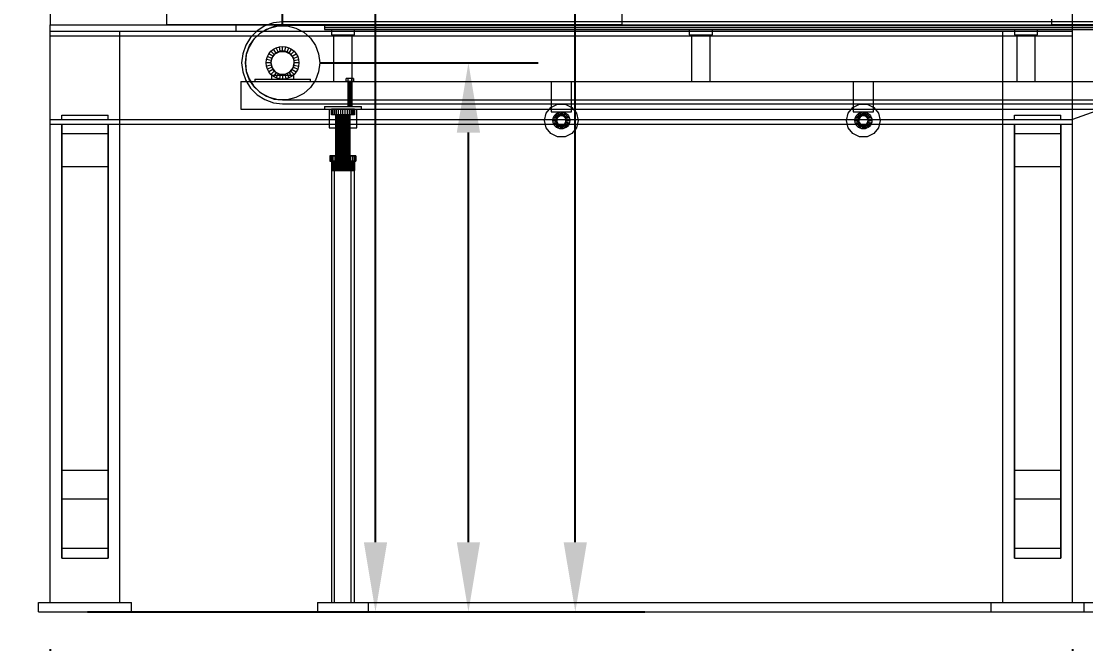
# Model space of a CAD drawing. Header units: millimetres. Extents: x -1970 to 34302, y -80068 to 6837.
# Drawn here: x 24566 to 26857, y -68 to 1271 of the extents above; entities that cross this region are included whole.
import ezdxf

# ---------------------------------------------------------------- set-up
doc = ezdxf.new("R2010")
doc.units = ezdxf.units.MM
for name, color, linetype, lineweight in [('COTAS_O', 1, 'Continuous', 0), ('COTAS_P', 1, 'Continuous', 0), ('lateral_briquetadora', 7, 'Continuous', 0), ('lateral_C05', 7, 'Continuous', 0)]:
    doc.layers.add(name, color=color, linetype=linetype, lineweight=lineweight)
doc.dimstyles.new('R19_100', dxfattribs={"dimtxt": 250, "dimasz": 150, "dimexe": 150, "dimexo": 80, "dimgap": 100, "dimtad": 1, "dimtih": 1, "dimtoh": 1, "dimdsep": 46, "dimcen": 0.09, "dimadec": 0, "dimazin": 0, "dimtfac": 1, "dimtdec": 4, "dimtofl": 0, "dimtmove": 0, "dimatfit": 3, "dimfxl": 1, "dimtolj": 1, "dimtzin": 0, "dimarcsym": 0})

# ---------------------------------------------------------------- blocks, each defined once
blk = doc.blocks.new('*D3')
at = {"layer": 'COTAS_P', "color": 0, "lineweight": -2, "transparency": 16777216}
for p, q in [((25334.8, 3271.6), (25051.3, 4199.2)), ((16158.2, 1324.5), (24951.7, 4011.9)), ((16254.4, 496.5), (15970.9, 1424.2))]:
    blk.add_line(p, q, dxfattribs=at)
at = {"layer": 'COTAS_P', "color": 0, "transparency": 16777216}
for points in [[(24944.4, 4035.8), (24959, 3988), (25095.1, 4055.8)], [(16150.9, 1348.5), (16165.5, 1300.6), (16014.7, 1280.7)]]:
    blk.add_solid(points, dxfattribs=at)
at = {"layer": 'Defpoints', "color": 0, "transparency": 16777216}
for p in [(25095.1, 4055.8), (25358.2, 3195.1), (16277.8, 420)]:
    blk.add_point(p, dxfattribs=at)
blk = doc.blocks.new('*D5')
at = {"layer": 'COTAS_P', "color": 0, "lineweight": -2, "transparency": 16777216}
for p, q in [((25438.2, 3195.1), (25908.2, 3195.1)), ((25758.2, 150), (25758.2, 3045.1)), ((25438.2, 0), (25908.2, 0))]:
    blk.add_line(p, q, dxfattribs=at)
at = {"layer": 'COTAS_P', "color": 0, "transparency": 16777216}
for points in [[(25733.2, 3045.1), (25783.2, 3045.1), (25758.2, 3195.1)], [(25733.2, 150), (25783.2, 150), (25758.2, 0)]]:
    blk.add_solid(points, dxfattribs=at)
at = {"layer": 'Defpoints', "color": 0, "transparency": 16777216}
for p in [(25358.2, 3195.1), (25758.2, 3195.1), (25358.2, 0)]:
    blk.add_point(p, dxfattribs=at)
blk = doc.blocks.new('*D6')
at = {"layer": 'COTAS_P', "color": 0, "lineweight": -2, "transparency": 16777216}
for p, q in [((25128.2, 1262), (25128.2, 2232)), ((27628.2, 1262), (27628.2, 2232)), ((25278.2, 2082), (27478.2, 2082))]:
    blk.add_line(p, q, dxfattribs=at)
at = {"layer": 'COTAS_P', "color": 0, "transparency": 16777216}
for points in [[(25278.2, 2107), (25278.2, 2057), (25128.2, 2082)], [(27478.2, 2107), (27478.2, 2057), (27628.2, 2082)]]:
    blk.add_solid(points, dxfattribs=at)
at = {"layer": 'Defpoints', "color": 0, "transparency": 16777216}
for p in [(27628.2, 2082), (25128.2, 1182), (27628.2, 1182)]:
    blk.add_point(p, dxfattribs=at)
blk = doc.blocks.new('*D7')
at = {"layer": 'COTAS_P', "color": 0, "lineweight": -2, "transparency": 16777216}
for p, q in [((25208.2, 1182), (25678.2, 1182)), ((25528.2, 150), (25528.2, 1032)), ((25208.2, 0), (25678.2, 0))]:
    blk.add_line(p, q, dxfattribs=at)
at = {"layer": 'COTAS_P', "color": 0, "transparency": 16777216}
for points in [[(25503.2, 1032), (25553.2, 1032), (25528.2, 1182)], [(25503.2, 150), (25553.2, 150), (25528.2, 0)]]:
    blk.add_solid(points, dxfattribs=at)
at = {"layer": 'Defpoints', "color": 0, "transparency": 16777216}
for p in [(25128.2, 1182), (25528.2, 1182), (25128.2, 0)]:
    blk.add_point(p, dxfattribs=at)
blk = doc.blocks.new('*D18')
at = {"layer": 'COTAS_O', "color": 0, "lineweight": -2, "transparency": 16777216}
for p, q in [((24628.2, -80), (24628.2, -1050)), ((26828.2, -80), (26828.2, -1050)), ((24778.2, -900), (26678.2, -900))]:
    blk.add_line(p, q, dxfattribs=at)
at = {"layer": 'COTAS_O', "color": 0, "transparency": 16777216}
for points in [[(24778.2, -875), (24778.2, -925), (24628.2, -900)], [(26678.2, -875), (26678.2, -925), (26828.2, -900)]]:
    blk.add_solid(points, dxfattribs=at)
at = {"layer": 'Defpoints', "color": 0, "transparency": 16777216}
for p in [(24628.2, 0), (26828.2, 0), (26828.2, -900)]:
    blk.add_point(p, dxfattribs=at)
blk = doc.blocks.new('*D19')
at = {"layer": 'COTAS_O', "color": 0, "lineweight": -2, "transparency": 16777216}
for p, q in [((24708.2, 2300), (25478.2, 2300)), ((25328.2, 150), (25328.2, 2150)), ((24708.2, 0), (25478.2, 0))]:
    blk.add_line(p, q, dxfattribs=at)
at = {"layer": 'COTAS_O', "color": 0, "transparency": 16777216}
for points in [[(25303.2, 2150), (25353.2, 2150), (25328.2, 2300)], [(25303.2, 150), (25353.2, 150), (25328.2, 0)]]:
    blk.add_solid(points, dxfattribs=at)
at = {"layer": 'Defpoints', "color": 0, "transparency": 16777216}
for p in [(24628.2, 2300), (25328.2, 2300), (24628.2, 0)]:
    blk.add_point(p, dxfattribs=at)
blk = doc.blocks.new('*D22')
at = {"layer": 'COTAS_P', "color": 0, "lineweight": -2, "transparency": 16777216}
for p, q in [((112.7, -80), (112.7, -2650)), ((34302.1, -80), (34302.1, -2650)), ((262.7, -2500), (34152.1, -2500))]:
    blk.add_line(p, q, dxfattribs=at)
at = {"layer": 'COTAS_P', "color": 0, "transparency": 16777216}
for points in [[(262.7, -2475), (262.7, -2525), (112.7, -2500)], [(34152.1, -2475), (34152.1, -2525), (34302.1, -2500)]]:
    blk.add_solid(points, dxfattribs=at)
at = {"layer": 'Defpoints', "color": 0, "transparency": 16777216}
for p in [(112.7, 0), (34302.1, 0), (34302.1, -2500)]:
    blk.add_point(p, dxfattribs=at)

msp = doc.modelspace()

# ---------------------------------------------------------------- linework, layer by layer
at = {"layer": 'lateral_briquetadora'}
for p, q in [((24628.187, 1320), (24628.187, 1264)), ((26828.187, 1264), (26828.187, 1320)), ((24878.187, 1296), (24878.187, 1264)), ((25858.187, 1296), (25858.187, 1264)), ((24628.187, 1240), (24628.187, 1264)), ((24628.187, 1264), (26828.187, 1264)), ((24628.187, 1250), (24628.187, 1264)), ((24628.187, 1264), (25028.187, 1264)), ((25858.187, 1264), (24878.187, 1264)), ((25028.187, 1250), (25028.187, 1264)), ((25028.187, 1264), (26828.187, 1264)), ((26783.187, 1276), (26783.187, 1264)), ((27413.187, 1264), (26783.187, 1264)), ((26828.187, 1264), (27398.187, 1264)), ((27398.187, 1264), (26828.187, 1060)), ((26828.187, 1060), (26828.187, 1264)), ((26828.187, 1240), (26828.187, 1264)), ((26828.187, 1250), (26828.187, 1264)), ((24628.187, 1250), (24778.187, 1250)), ((24628.187, 1240), (24628.187, 1250)), ((24628.187, 1250), (26828.187, 1250)), ((24628.187, 1240), (24778.187, 1240)), ((24628.187, 1060), (24628.187, 1240)), ((24628.187, 1240), (26828.187, 1240)), ((24778.187, 1240), (24778.187, 1250)), ((24778.187, 1250), (26678.187, 1250)), ((24778.187, 1250), (25028.187, 1250)), ((24778.187, 1060), (24778.187, 1240)), ((24778.187, 1240), (26678.187, 1240)), ((25028.187, 1250), (26678.187, 1250)), ((26678.187, 1240), (26678.187, 1250)), ((26678.187, 1250), (26828.187, 1250)), ((26678.187, 1060), (26678.187, 1240)), ((26678.187, 1240), (26828.187, 1240)), ((26828.187, 1240), (26828.187, 1250)), ((26828.187, 1060), (26828.187, 1240)), ((24628.187, 20), (24628.187, 1060)), ((24628.187, 1060), (24778.187, 1060)), ((24628.187, 1060), (26828.187, 1060)), ((24653.187, 1060), (24653.187, 1069.143)), ((24653.187, 1069.143), (24753.187, 1069.143)), ((24653.187, 1060), (24753.187, 1060)), ((24753.187, 1060), (24753.187, 1069.143)), ((24778.187, 1050), (24778.187, 1060)), ((24778.187, 1060), (26678.187, 1060)), ((26678.187, 1050), (26678.187, 1060)), ((26678.187, 1060), (26828.187, 1060)), ((26703.187, 1060), (26703.187, 1069.143)), ((26703.187, 1069.143), (26803.187, 1069.143)), ((26703.187, 1060), (26803.187, 1060)), ((26803.187, 1060), (26803.187, 1069.143)), ((26828.187, 20), (26828.187, 1060)), ((26828.187, 1050), (26828.187, 1060)), ((24628.187, 20), (24628.187, 1050)), ((24628.187, 1050), (24778.187, 1050)), ((24653.187, 305.038), (24653.187, 1050)), ((24653.187, 1050), (24753.187, 1050)), ((24653.187, 1050), (24653.187, 1030)), ((24653.187, 1050), (24653.187, 243.475)), ((24753.187, 305.038), (24753.187, 1050)), ((24753.187, 1050), (24753.187, 1030)), ((24753.187, 1050), (24753.187, 243.475)), ((24778.187, 20), (24778.187, 1050)), ((24778.187, 1050), (26678.187, 1050)), ((26678.187, 20), (26678.187, 1050)), ((26678.187, 1050), (26828.187, 1050)), ((26703.187, 305.038), (26703.187, 1050)), ((26703.187, 1050), (26803.187, 1050)), ((26703.187, 1050), (26703.187, 1030)), ((26703.187, 1050), (26703.187, 243.475)), ((26803.187, 305.038), (26803.187, 1050)), ((26803.187, 1050), (26803.187, 1030)), ((26803.187, 1050), (26803.187, 243.475)), ((26828.187, 20), (26828.187, 1050)), ((24653.187, 1030), (24753.187, 1030)), ((26703.187, 1030), (26803.187, 1030)), ((24653.187, 137.184), (24653.187, 958.693)), ((24653.187, 958.693), (24753.187, 958.693)), ((24653.187, 958.693), (24653.187, 115.739)), ((24753.187, 137.184), (24753.187, 958.693)), ((24753.187, 958.693), (24753.187, 115.739)), ((26703.187, 137.184), (26703.187, 958.693)), ((26703.187, 958.693), (26803.187, 958.693)), ((26703.187, 958.693), (26703.187, 115.739)), ((26803.187, 137.184), (26803.187, 958.693)), ((26803.187, 958.693), (26803.187, 115.739)), ((24653.187, 137.184), (24653.187, 305.038)), ((24653.187, 305.038), (24753.187, 305.038)), ((24753.187, 137.184), (24753.187, 305.038)), ((26703.187, 137.184), (26703.187, 305.038)), ((26703.187, 305.038), (26803.187, 305.038)), ((26803.187, 137.184), (26803.187, 305.038)), ((24653.187, 115.739), (24653.187, 243.475)), ((24653.187, 243.475), (24753.187, 243.475)), ((24753.187, 115.739), (24753.187, 243.475)), ((26703.187, 115.739), (26703.187, 243.475)), ((26703.187, 243.475), (26803.187, 243.475)), ((26803.187, 115.739), (26803.187, 243.475)), ((24653.187, 137.184), (24753.187, 137.184)), ((24653.187, 115.739), (24753.187, 115.739)), ((26703.187, 137.184), (26803.187, 137.184)), ((26703.187, 115.739), (26803.187, 115.739)), ((24603.187, 0), (24603.187, 20)), ((24603.187, 20), (24803.187, 20)), ((24603.187, 0), (24803.187, 0)), ((24628.187, 20), (24778.187, 20)), ((24803.187, 0), (24803.187, 20)), ((26653.187, 0), (26653.187, 20)), ((26653.187, 20), (26853.187, 20)), ((26653.187, 0), (26853.187, 0)), ((26678.187, 20), (26828.187, 20)), ((26853.187, 0), (26853.187, 20))]:
    msp.add_line(p, q, dxfattribs=at)
at = {"layer": 'lateral_C05'}
for p, q in [((25090.005, 1261.285), (25073.319, 1250.801)), ((25108.605, 1267.794), (25090.005, 1261.285)), ((25110.385, 1259.994), (25093.476, 1254.078)), ((25099.818, 1256.801), (25118.544, 1261.417)), ((25128.187, 1270), (25108.605, 1267.794)), ((25128.187, 1262), (25110.385, 1259.994)), ((25118.544, 1261.417), (25137.83, 1261.417)), ((27628.187, 1270), (25128.187, 1270)), ((27628.187, 1262), (25128.187, 1262)), ((25137.83, 1261.417), (25156.555, 1256.801)), ((25218.187, 1262), (27538.187, 1262)), ((25218.187, 1262), (25218.187, 1258)), ((25073.319, 1250.801), (25059.385, 1236.867)), ((25078.307, 1244.547), (25065.64, 1231.879)), ((25068.306, 1235.05), (25082.741, 1247.839)), ((25093.476, 1254.078), (25078.307, 1244.547)), ((25082.741, 1247.839), (25099.818, 1256.801)), ((25156.555, 1256.801), (25173.632, 1247.839)), ((25173.632, 1247.839), (25188.067, 1235.05)), ((25218.187, 1258), (27538.187, 1258)), ((25218.187, 1258), (25218.187, 1254)), ((25218.187, 1254), (27538.187, 1254)), ((25233.187, 1254), (25283.187, 1254)), ((25233.187, 1254), (25233.187, 1250)), ((25233.187, 1250), (25283.187, 1250)), ((25233.187, 1250), (25233.187, 1242)), ((25233.187, 1242), (25283.187, 1242)), ((25238.187, 1242), (25278.187, 1242)), ((25238.187, 1242), (25238.187, 1142)), ((25278.187, 1142), (25278.187, 1242)), ((25283.187, 1250), (25283.187, 1254)), ((25283.187, 1242), (25283.187, 1250)), ((26003.187, 1254), (26053.187, 1254)), ((26003.187, 1254), (26003.187, 1250)), ((26003.187, 1250), (26053.187, 1250)), ((26003.187, 1250), (26003.187, 1242)), ((26003.187, 1242), (26053.187, 1242)), ((26008.187, 1242), (26048.187, 1242)), ((26008.187, 1242), (26008.187, 1142)), ((26048.187, 1142), (26048.187, 1242)), ((26053.187, 1250), (26053.187, 1254)), ((26053.187, 1242), (26053.187, 1250)), ((26703.187, 1254), (26753.187, 1254)), ((26703.187, 1254), (26703.187, 1250)), ((26703.187, 1250), (26753.187, 1250)), ((26703.187, 1250), (26703.187, 1242)), ((26703.187, 1242), (26753.187, 1242)), ((26708.187, 1242), (26748.187, 1242)), ((26708.187, 1242), (26708.187, 1142)), ((26748.187, 1142), (26748.187, 1242)), ((26753.187, 1250), (26753.187, 1254)), ((26753.187, 1242), (26753.187, 1250)), ((25048.901, 1220.182), (25042.393, 1201.582)), ((25059.385, 1236.867), (25048.901, 1220.182)), ((25056.109, 1216.711), (25050.192, 1199.802)), ((25050.511, 1201.145), (25057.35, 1219.178)), ((25065.64, 1231.879), (25056.109, 1216.711)), ((25057.35, 1219.178), (25068.306, 1235.05)), ((25108.603, 1211.309), (25114.697, 1214.567)), ((25114.697, 1214.567), (25121.31, 1216.573)), ((25118.524, 1205.328), (25114.697, 1214.567)), ((25121.31, 1216.573), (25128.187, 1217.25)), ((25123.261, 1206.765), (25121.31, 1216.573)), ((25128.187, 1207.25), (25128.187, 1217.25)), ((25128.187, 1217.25), (25135.064, 1216.573)), ((25133.113, 1206.765), (25135.064, 1216.573)), ((25135.064, 1216.573), (25141.676, 1214.567)), ((25137.849, 1205.328), (25141.676, 1214.567)), ((25141.676, 1214.567), (25147.77, 1211.309)), ((25188.067, 1235.05), (25199.023, 1219.178)), ((25199.023, 1219.178), (25205.862, 1201.145)), ((25042.393, 1201.582), (25040.187, 1182)), ((25048.187, 1182), (25050.511, 1201.145)), ((25050.192, 1199.802), (25048.187, 1182)), ((25093.614, 1188.877), (25095.62, 1195.49)), ((25095.62, 1195.49), (25098.877, 1201.584)), ((25104.859, 1191.663), (25095.62, 1195.49)), ((25098.877, 1201.584), (25103.261, 1206.926)), ((25107.192, 1196.028), (25098.877, 1201.584)), ((25103.187, 1182), (25105.662, 1192.847)), ((25103.261, 1206.926), (25108.603, 1211.309)), ((25110.332, 1199.854), (25103.261, 1206.926)), ((25104.859, 1191.663), (25103.422, 1186.926)), ((25107.192, 1196.028), (25104.859, 1191.663)), ((25105.662, 1192.847), (25112.599, 1201.546)), ((25110.332, 1199.854), (25107.192, 1196.028)), ((25114.158, 1202.995), (25108.603, 1211.309)), ((25114.158, 1202.995), (25110.332, 1199.854)), ((25112.599, 1201.546), (25122.624, 1206.373)), ((25118.524, 1205.328), (25114.158, 1202.995)), ((25123.261, 1206.765), (25118.524, 1205.328)), ((25122.624, 1206.373), (25133.75, 1206.373)), ((25128.187, 1207.25), (25123.261, 1206.765)), ((25133.113, 1206.765), (25128.187, 1207.25)), ((25137.849, 1205.328), (25133.113, 1206.765)), ((25133.75, 1206.373), (25143.774, 1201.546)), ((25142.215, 1202.995), (25137.849, 1205.328)), ((25142.215, 1202.995), (25147.77, 1211.309)), ((25146.041, 1199.854), (25142.215, 1202.995)), ((25143.774, 1201.546), (25150.711, 1192.847)), ((25146.041, 1199.854), (25153.112, 1206.926)), ((25149.181, 1196.028), (25146.041, 1199.854)), ((25147.77, 1211.309), (25153.112, 1206.926)), ((25149.181, 1196.028), (25157.496, 1201.584)), ((25151.515, 1191.663), (25149.181, 1196.028)), ((25150.711, 1192.847), (25153.187, 1182)), ((25151.515, 1191.663), (25160.753, 1195.49)), ((25152.951, 1186.926), (25151.515, 1191.663)), ((25153.112, 1206.926), (25157.496, 1201.584)), ((25157.496, 1201.584), (25160.753, 1195.49)), ((25160.753, 1195.49), (25162.759, 1188.877)), ((25205.862, 1201.145), (25208.187, 1182)), ((25040.187, 1182), (25042.393, 1162.418)), ((25050.511, 1162.855), (25048.187, 1182)), ((25048.187, 1182), (25050.192, 1164.198)), ((25092.937, 1182), (25093.614, 1188.877)), ((25102.937, 1182), (25092.937, 1182)), ((25093.614, 1175.123), (25092.937, 1182)), ((25103.422, 1186.926), (25093.614, 1188.877)), ((25103.422, 1177.074), (25093.614, 1175.123)), ((25095.62, 1168.51), (25093.614, 1175.123)), ((25104.859, 1172.337), (25095.62, 1168.51)), ((25098.877, 1162.416), (25095.62, 1168.51)), ((25103.422, 1186.926), (25102.937, 1182)), ((25102.937, 1182), (25103.422, 1177.074)), ((25103.187, 1182), (25105.662, 1171.153)), ((25103.422, 1177.074), (25104.859, 1172.337)), ((25104.859, 1172.337), (25107.192, 1167.972)), ((25105.662, 1171.153), (25112.599, 1162.454)), ((25143.774, 1162.454), (25150.711, 1171.153)), ((25149.181, 1167.972), (25151.515, 1172.337)), ((25150.711, 1171.153), (25153.187, 1182)), ((25151.515, 1172.337), (25152.951, 1177.074)), ((25151.515, 1172.337), (25160.753, 1168.51)), ((25152.951, 1186.926), (25162.759, 1188.877)), ((25153.437, 1182), (25152.951, 1186.926)), ((25152.951, 1177.074), (25153.437, 1182)), ((25152.951, 1177.074), (25162.759, 1175.123)), ((25163.437, 1182), (25153.437, 1182)), ((25160.753, 1168.51), (25157.496, 1162.416)), ((25162.759, 1175.123), (25160.753, 1168.51)), ((25162.759, 1188.877), (25163.437, 1182)), ((25163.437, 1182), (25162.759, 1175.123)), ((25208.187, 1182), (25205.862, 1162.855)), ((25042.393, 1162.418), (25048.901, 1143.818)), ((25050.192, 1164.198), (25056.109, 1147.289)), ((25057.35, 1144.822), (25050.511, 1162.855)), ((25056.109, 1147.289), (25065.64, 1132.121)), ((25068.187, 1146.75), (25188.187, 1146.75)), ((25068.187, 1146.75), (25068.187, 1142)), ((25107.192, 1167.972), (25098.877, 1162.416)), ((25103.261, 1157.074), (25098.877, 1162.416)), ((25110.332, 1164.146), (25103.261, 1157.074)), ((25108.603, 1152.691), (25103.261, 1157.074)), ((25104.187, 1155.25), (25152.187, 1155.25)), ((25104.187, 1155.25), (25104.187, 1146.75)), ((25104.187, 1146.75), (25152.187, 1146.75)), ((25107.192, 1167.972), (25110.332, 1164.146)), ((25114.158, 1161.005), (25108.603, 1152.691)), ((25114.697, 1149.433), (25108.603, 1152.691)), ((25110.332, 1164.146), (25114.158, 1161.005)), ((25112.599, 1162.454), (25122.624, 1157.627)), ((25114.158, 1161.005), (25118.524, 1158.672)), ((25118.524, 1158.672), (25114.697, 1149.433)), ((25121.31, 1147.427), (25114.697, 1149.433)), ((25118.524, 1158.672), (25123.261, 1157.235)), ((25123.261, 1157.235), (25121.31, 1147.427)), ((25128.187, 1146.75), (25121.31, 1147.427)), ((25122.624, 1157.627), (25133.75, 1157.627)), ((25123.261, 1157.235), (25128.187, 1156.75)), ((25128.187, 1156.75), (25133.113, 1157.235)), ((25128.187, 1156.75), (25128.187, 1146.75)), ((25135.064, 1147.427), (25128.187, 1146.75)), ((25133.113, 1157.235), (25137.849, 1158.672)), ((25133.113, 1157.235), (25135.064, 1147.427)), ((25133.75, 1157.627), (25143.774, 1162.454)), ((25141.676, 1149.433), (25135.064, 1147.427)), ((25137.849, 1158.672), (25142.215, 1161.005)), ((25137.849, 1158.672), (25141.676, 1149.433)), ((25147.77, 1152.691), (25141.676, 1149.433)), ((25142.215, 1161.005), (25146.041, 1164.146)), ((25142.215, 1161.005), (25147.77, 1152.691)), ((25146.041, 1164.146), (25149.181, 1167.972)), ((25146.041, 1164.146), (25153.112, 1157.074)), ((25153.112, 1157.074), (25147.77, 1152.691)), ((25149.181, 1167.972), (25157.496, 1162.416)), ((25152.187, 1146.75), (25152.187, 1155.25)), ((25157.496, 1162.416), (25153.112, 1157.074)), ((25188.187, 1142), (25188.187, 1146.75)), ((25205.862, 1162.855), (25199.023, 1144.822)), ((25269.187, 1148), (25265.187, 1148)), ((25265.187, 1142), (25265.187, 1148)), ((25277.187, 1148), (25269.187, 1148)), ((25269.187, 1142), (25269.187, 1148)), ((25281.187, 1148), (25277.187, 1148)), ((25277.187, 1142), (25277.187, 1148)), ((25281.187, 1148), (25281.187, 1142)), ((25038.187, 1142), (27328.187, 1142)), ((25038.187, 1142), (25038.187, 1082)), ((25048.901, 1143.818), (25059.385, 1127.133)), ((25068.306, 1128.95), (25057.35, 1144.822)), ((25059.385, 1127.133), (25073.319, 1113.199)), ((25065.64, 1132.121), (25078.307, 1119.453)), ((25068.187, 1142), (25188.187, 1142)), ((25082.741, 1116.161), (25068.306, 1128.95)), ((25188.067, 1128.95), (25173.632, 1116.161)), ((25199.023, 1144.822), (25188.067, 1128.95)), ((25238.187, 1142), (25278.187, 1142)), ((25269.187, 1142), (25265.187, 1142)), ((25269.323, 1142), (25269.187, 1142)), ((25269.187, 1088), (25269.187, 1142)), ((25277.187, 1142), (25269.187, 1142)), ((25269.722, 1142), (25269.323, 1142)), ((25269.323, 1088), (25269.323, 1142)), ((25270.358, 1142), (25269.722, 1142)), ((25269.722, 1088), (25269.722, 1142)), ((25271.187, 1142), (25270.358, 1142)), ((25270.358, 1088), (25270.358, 1142)), ((25272.151, 1142), (25271.187, 1142)), ((25271.187, 1088), (25271.187, 1142)), ((25273.187, 1142), (25272.151, 1142)), ((25272.151, 1088), (25272.151, 1142)), ((25274.222, 1142), (25273.187, 1142)), ((25273.187, 1088), (25273.187, 1142)), ((25275.187, 1142), (25274.222, 1142)), ((25274.222, 1088), (25274.222, 1142)), ((25276.015, 1142), (25275.187, 1142)), ((25275.187, 1088), (25275.187, 1142)), ((25276.651, 1142), (25276.015, 1142)), ((25276.015, 1088), (25276.015, 1142)), ((25277.05, 1142), (25276.651, 1142)), ((25276.651, 1088), (25276.651, 1142)), ((25277.187, 1142), (25277.05, 1142)), ((25277.05, 1088), (25277.05, 1142)), ((25277.187, 1142), (25277.187, 1088)), ((25277.187, 1142), (25281.187, 1142)), ((25706.187, 1142), (25750.187, 1142)), ((25706.187, 1142), (25706.187, 1076.25)), ((25750.187, 1076.25), (25750.187, 1142)), ((26008.187, 1142), (26048.187, 1142)), ((26356.187, 1142), (26400.187, 1142)), ((26356.187, 1142), (26356.187, 1076.25)), ((26400.187, 1076.25), (26400.187, 1142)), ((26708.187, 1142), (26748.187, 1142)), ((25073.319, 1113.199), (25090.005, 1102.715)), ((25078.307, 1119.453), (25093.476, 1109.922)), ((25099.818, 1107.199), (25082.741, 1116.161)), ((25090.005, 1102.715), (25108.605, 1096.206)), ((25093.476, 1109.922), (25110.385, 1104.006)), ((25118.544, 1102.583), (25099.818, 1107.199)), ((25110.385, 1104.006), (25128.187, 1102)), ((25137.83, 1102.583), (25118.544, 1102.583)), ((25128.187, 1102), (27628.187, 1102)), ((25156.555, 1107.199), (25137.83, 1102.583)), ((25173.632, 1116.161), (25156.555, 1107.199)), ((25038.187, 1082), (27328.187, 1082)), ((25108.605, 1096.206), (25128.187, 1094)), ((25128.187, 1094), (27628.187, 1094)), ((25218.187, 1088), (25298.187, 1088)), ((25218.187, 1088), (25218.187, 1082)), ((25218.187, 1082), (25298.187, 1082)), ((25228.187, 1082), (25288.187, 1082)), ((25228.187, 1082), (25228.187, 1042)), ((25233.667, 1082), (25233.187, 1082)), ((25233.187, 1070), (25233.187, 1082)), ((25235.09, 1082), (25233.667, 1082)), ((25233.667, 1070), (25233.667, 1082)), ((25237.4, 1082), (25235.09, 1082)), ((25235.09, 1070), (25235.09, 1082)), ((25240.509, 1082), (25237.4, 1082)), ((25237.4, 1070), (25237.4, 1082)), ((25244.297, 1082), (25240.509, 1082)), ((25240.509, 1070), (25240.509, 1082)), ((25248.619, 1082), (25244.297, 1082)), ((25244.297, 1070), (25244.297, 1082)), ((25253.309, 1082), (25248.619, 1082)), ((25248.619, 1070), (25248.619, 1082)), ((25258.187, 1082), (25253.309, 1082)), ((25253.309, 1070), (25253.309, 1082)), ((25263.064, 1082), (25258.187, 1082)), ((25258.187, 1070), (25258.187, 1082)), ((25267.754, 1082), (25263.064, 1082)), ((25263.064, 1070), (25263.064, 1082)), ((25272.076, 1082), (25267.754, 1082)), ((25267.754, 1070), (25267.754, 1082)), ((25269.323, 1088), (25269.187, 1088)), ((25269.722, 1088), (25269.323, 1088)), ((25270.358, 1088), (25269.722, 1088)), ((25271.187, 1088), (25270.358, 1088)), ((25272.151, 1088), (25271.187, 1088)), ((25275.864, 1082), (25272.076, 1082)), ((25272.076, 1070), (25272.076, 1082)), ((25273.187, 1088), (25272.151, 1088)), ((25274.222, 1088), (25273.187, 1088)), ((25275.187, 1088), (25274.222, 1088)), ((25276.015, 1088), (25275.187, 1088)), ((25278.973, 1082), (25275.864, 1082)), ((25275.864, 1070), (25275.864, 1082)), ((25276.651, 1088), (25276.015, 1088)), ((25277.05, 1088), (25276.651, 1088)), ((25277.05, 1088), (25277.187, 1088)), ((25281.284, 1082), (25278.973, 1082)), ((25278.973, 1070), (25278.973, 1082)), ((25282.706, 1082), (25281.284, 1082)), ((25281.284, 1070), (25281.284, 1082)), ((25283.187, 1082), (25282.706, 1082)), ((25282.706, 1070), (25282.706, 1082)), ((25283.187, 1082), (25283.187, 1070)), ((25288.187, 1042), (25288.187, 1082)), ((25298.187, 1082), (25298.187, 1088)), ((25695.752, 1073.62), (25705.741, 1086.146)), ((25705.741, 1086.146), (25720.176, 1093.097)), ((25720.176, 1093.097), (25736.197, 1093.097)), ((25736.197, 1093.097), (25750.632, 1086.146)), ((25750.632, 1086.146), (25760.621, 1073.62)), ((26345.752, 1073.62), (26355.741, 1086.146)), ((26355.741, 1086.146), (26370.176, 1093.097)), ((26370.176, 1093.097), (26386.197, 1093.097)), ((26386.197, 1093.097), (26400.632, 1086.146)), ((26400.632, 1086.146), (26410.621, 1073.62)), ((25233.667, 1070), (25233.187, 1070)), ((25235.09, 1070), (25233.667, 1070)), ((25237.4, 1070), (25235.09, 1070)), ((25240.509, 1070), (25237.4, 1070)), ((25244.297, 1070), (25240.509, 1070)), ((25243.475, 1070), (25243.187, 1070)), ((25243.187, 950), (25243.187, 1070)), ((25244.328, 1070), (25243.475, 1070)), ((25243.475, 950), (25243.475, 1070)), ((25248.619, 1070), (25244.297, 1070)), ((25245.715, 1070), (25244.328, 1070)), ((25244.328, 950), (25244.328, 1070)), ((25247.58, 1070), (25245.715, 1070)), ((25245.715, 950), (25245.715, 1070)), ((25249.853, 1070), (25247.58, 1070)), ((25247.58, 950), (25247.58, 1070)), ((25253.309, 1070), (25248.619, 1070)), ((25252.446, 1070), (25249.853, 1070)), ((25249.853, 950), (25249.853, 1070)), ((25255.26, 1070), (25252.446, 1070)), ((25252.446, 950), (25252.446, 1070)), ((25258.187, 1070), (25253.309, 1070)), ((25258.187, 1070), (25255.26, 1070)), ((25255.26, 950), (25255.26, 1070)), ((25261.113, 1070), (25258.187, 1070)), ((25258.187, 950), (25258.187, 1070)), ((25263.064, 1070), (25258.187, 1070)), ((25263.927, 1070), (25261.113, 1070)), ((25261.113, 950), (25261.113, 1070)), ((25267.754, 1070), (25263.064, 1070)), ((25266.52, 1070), (25263.927, 1070)), ((25263.927, 950), (25263.927, 1070)), ((25268.793, 1070), (25266.52, 1070)), ((25266.52, 950), (25266.52, 1070)), ((25272.076, 1070), (25267.754, 1070)), ((25270.659, 1070), (25268.793, 1070)), ((25268.793, 950), (25268.793, 1070)), ((25272.045, 1070), (25270.659, 1070)), ((25270.659, 950), (25270.659, 1070)), ((25272.898, 1070), (25272.045, 1070)), ((25272.045, 950), (25272.045, 1070)), ((25275.864, 1070), (25272.076, 1070)), ((25273.187, 1070), (25272.898, 1070)), ((25272.898, 950), (25272.898, 1070)), ((25273.187, 1070), (25273.187, 950)), ((25278.973, 1070), (25275.864, 1070)), ((25281.284, 1070), (25278.973, 1070)), ((25282.706, 1070), (25281.284, 1070)), ((25282.706, 1070), (25283.187, 1070)), ((25692.187, 1058), (25695.752, 1073.62)), ((25695.752, 1042.38), (25692.187, 1058)), ((25706.187, 1076.25), (25750.187, 1076.25)), ((25709.937, 1058), (25710.287, 1061.56)), ((25717.937, 1058), (25709.937, 1058)), ((25710.287, 1054.44), (25709.937, 1058)), ((25710.287, 1061.56), (25711.326, 1064.984)), ((25718.134, 1060), (25710.287, 1061.56)), ((25718.134, 1056), (25710.287, 1054.44)), ((25711.326, 1051.016), (25710.287, 1054.44)), ((25711.326, 1064.984), (25713.012, 1068.139)), ((25718.717, 1061.923), (25711.326, 1064.984)), ((25718.717, 1054.077), (25711.326, 1051.016)), ((25713.012, 1068.139), (25715.282, 1070.905)), ((25719.664, 1063.695), (25713.012, 1068.139)), ((25715.282, 1070.905), (25718.047, 1073.174)), ((25720.939, 1065.248), (25715.282, 1070.905)), ((25718.134, 1060), (25717.937, 1058)), ((25717.937, 1058), (25718.134, 1056)), ((25718.047, 1073.174), (25721.203, 1074.861)), ((25722.492, 1066.523), (25718.047, 1073.174)), ((25718.717, 1061.923), (25718.134, 1060)), ((25718.134, 1056), (25718.717, 1054.077)), ((25718.527, 1060.588), (25718.187, 1058)), ((25718.187, 1058), (25718.527, 1055.412)), ((25719.526, 1063), (25718.527, 1060.588)), ((25718.527, 1055.412), (25719.526, 1053)), ((25719.664, 1063.695), (25718.717, 1061.923)), ((25718.717, 1054.077), (25719.664, 1052.305)), ((25721.116, 1065.071), (25719.526, 1063)), ((25720.939, 1065.248), (25719.664, 1063.695)), ((25722.492, 1066.523), (25720.939, 1065.248)), ((25723.187, 1066.66), (25721.116, 1065.071)), ((25721.203, 1074.861), (25724.626, 1075.899)), ((25724.264, 1067.47), (25721.203, 1074.861)), ((25724.264, 1067.47), (25722.492, 1066.523)), ((25725.598, 1067.659), (25723.187, 1066.66)), ((25726.187, 1068.053), (25724.264, 1067.47)), ((25724.626, 1075.899), (25728.187, 1076.25)), ((25726.187, 1068.053), (25724.626, 1075.899)), ((25728.187, 1068), (25725.598, 1067.659)), ((25728.187, 1068.25), (25726.187, 1068.053)), ((25728.187, 1068.25), (25728.187, 1076.25)), ((25728.187, 1076.25), (25731.747, 1075.899)), ((25730.186, 1068.053), (25728.187, 1068.25)), ((25730.775, 1067.659), (25728.187, 1068)), ((25730.186, 1068.053), (25731.747, 1075.899)), ((25732.109, 1067.47), (25730.186, 1068.053)), ((25733.187, 1066.66), (25730.775, 1067.659)), ((25731.747, 1075.899), (25735.171, 1074.861)), ((25732.109, 1067.47), (25735.171, 1074.861)), ((25733.881, 1066.523), (25732.109, 1067.47)), ((25735.258, 1065.071), (25733.187, 1066.66)), ((25733.881, 1066.523), (25738.326, 1073.174)), ((25735.434, 1065.248), (25733.881, 1066.523)), ((25735.171, 1074.861), (25738.326, 1073.174)), ((25736.847, 1063), (25735.258, 1065.071)), ((25735.434, 1065.248), (25741.091, 1070.905)), ((25736.709, 1063.695), (25735.434, 1065.248)), ((25736.709, 1063.695), (25743.361, 1068.139)), ((25737.656, 1061.923), (25736.709, 1063.695)), ((25736.709, 1052.305), (25737.656, 1054.077)), ((25737.846, 1060.588), (25736.847, 1063)), ((25736.847, 1053), (25737.846, 1055.412)), ((25737.656, 1061.923), (25745.047, 1064.984)), ((25738.24, 1060), (25737.656, 1061.923)), ((25737.656, 1054.077), (25738.24, 1056)), ((25737.656, 1054.077), (25745.047, 1051.016)), ((25738.187, 1058), (25737.846, 1060.588)), ((25737.846, 1055.412), (25738.187, 1058)), ((25738.24, 1060), (25746.086, 1061.56)), ((25738.437, 1058), (25738.24, 1060)), ((25738.24, 1056), (25738.437, 1058)), ((25738.24, 1056), (25746.086, 1054.44)), ((25738.326, 1073.174), (25741.091, 1070.905)), ((25746.437, 1058), (25738.437, 1058)), ((25741.091, 1070.905), (25743.361, 1068.139)), ((25743.361, 1068.139), (25745.047, 1064.984)), ((25745.047, 1064.984), (25746.086, 1061.56)), ((25746.086, 1054.44), (25745.047, 1051.016)), ((25746.086, 1061.56), (25746.437, 1058)), ((25746.437, 1058), (25746.086, 1054.44)), ((25760.621, 1073.62), (25764.187, 1058)), ((25764.187, 1058), (25760.621, 1042.38)), ((26342.187, 1058), (26345.752, 1073.62)), ((26345.752, 1042.38), (26342.187, 1058)), ((26356.187, 1076.25), (26400.187, 1076.25)), ((26359.937, 1058), (26360.287, 1061.56)), ((26367.937, 1058), (26359.937, 1058)), ((26360.287, 1054.44), (26359.937, 1058)), ((26360.287, 1061.56), (26361.326, 1064.984)), ((26368.134, 1060), (26360.287, 1061.56)), ((26368.134, 1056), (26360.287, 1054.44)), ((26361.326, 1051.016), (26360.287, 1054.44)), ((26361.326, 1064.984), (26363.012, 1068.139)), ((26368.717, 1061.923), (26361.326, 1064.984)), ((26368.717, 1054.077), (26361.326, 1051.016)), ((26363.012, 1068.139), (26365.282, 1070.905)), ((26369.664, 1063.695), (26363.012, 1068.139)), ((26365.282, 1070.905), (26368.047, 1073.174)), ((26370.939, 1065.248), (26365.282, 1070.905)), ((26368.134, 1060), (26367.937, 1058)), ((26367.937, 1058), (26368.134, 1056)), ((26368.047, 1073.174), (26371.203, 1074.861)), ((26372.492, 1066.523), (26368.047, 1073.174)), ((26368.717, 1061.923), (26368.134, 1060)), ((26368.134, 1056), (26368.717, 1054.077)), ((26368.527, 1060.588), (26368.187, 1058)), ((26368.187, 1058), (26368.527, 1055.412)), ((26369.526, 1063), (26368.527, 1060.588)), ((26368.527, 1055.412), (26369.526, 1053)), ((26369.664, 1063.695), (26368.717, 1061.923)), ((26368.717, 1054.077), (26369.664, 1052.305)), ((26371.116, 1065.071), (26369.526, 1063)), ((26370.939, 1065.248), (26369.664, 1063.695)), ((26372.492, 1066.523), (26370.939, 1065.248)), ((26373.187, 1066.66), (26371.116, 1065.071)), ((26371.203, 1074.861), (26374.626, 1075.899)), ((26374.264, 1067.47), (26371.203, 1074.861)), ((26374.264, 1067.47), (26372.492, 1066.523)), ((26375.598, 1067.659), (26373.187, 1066.66)), ((26376.187, 1068.053), (26374.264, 1067.47)), ((26374.626, 1075.899), (26378.187, 1076.25)), ((26376.187, 1068.053), (26374.626, 1075.899)), ((26378.187, 1068), (26375.598, 1067.659)), ((26378.187, 1068.25), (26376.187, 1068.053)), ((26378.187, 1068.25), (26378.187, 1076.25)), ((26378.187, 1076.25), (26381.747, 1075.899)), ((26380.186, 1068.053), (26378.187, 1068.25)), ((26380.775, 1067.659), (26378.187, 1068)), ((26380.186, 1068.053), (26381.747, 1075.899)), ((26382.109, 1067.47), (26380.186, 1068.053)), ((26383.187, 1066.66), (26380.775, 1067.659)), ((26381.747, 1075.899), (26385.171, 1074.861)), ((26382.109, 1067.47), (26385.171, 1074.861)), ((26383.881, 1066.523), (26382.109, 1067.47)), ((26385.258, 1065.071), (26383.187, 1066.66)), ((26383.881, 1066.523), (26388.326, 1073.174)), ((26385.434, 1065.248), (26383.881, 1066.523)), ((26385.171, 1074.861), (26388.326, 1073.174)), ((26386.847, 1063), (26385.258, 1065.071)), ((26385.434, 1065.248), (26391.091, 1070.905)), ((26386.709, 1063.695), (26385.434, 1065.248)), ((26386.709, 1063.695), (26393.361, 1068.139)), ((26387.656, 1061.923), (26386.709, 1063.695)), ((26386.709, 1052.305), (26387.656, 1054.077)), ((26387.846, 1060.588), (26386.847, 1063)), ((26386.847, 1053), (26387.846, 1055.412)), ((26387.656, 1061.923), (26395.047, 1064.984)), ((26388.24, 1060), (26387.656, 1061.923)), ((26387.656, 1054.077), (26388.24, 1056)), ((26387.656, 1054.077), (26395.047, 1051.016)), ((26388.187, 1058), (26387.846, 1060.588)), ((26387.846, 1055.412), (26388.187, 1058)), ((26388.24, 1060), (26396.086, 1061.56)), ((26388.437, 1058), (26388.24, 1060)), ((26388.24, 1056), (26388.437, 1058)), ((26388.24, 1056), (26396.086, 1054.44)), ((26388.326, 1073.174), (26391.091, 1070.905)), ((26396.437, 1058), (26388.437, 1058)), ((26391.091, 1070.905), (26393.361, 1068.139)), ((26393.361, 1068.139), (26395.047, 1064.984)), ((26395.047, 1064.984), (26396.086, 1061.56)), ((26396.086, 1054.44), (26395.047, 1051.016)), ((26396.086, 1061.56), (26396.437, 1058)), ((26396.437, 1058), (26396.086, 1054.44)), ((26410.621, 1073.62), (26414.187, 1058)), ((26414.187, 1058), (26410.621, 1042.38)), ((25228.187, 1042), (25288.187, 1042)), ((25705.741, 1029.854), (25695.752, 1042.38)), ((25713.012, 1047.861), (25711.326, 1051.016)), ((25719.664, 1052.305), (25713.012, 1047.861)), ((25715.282, 1045.095), (25713.012, 1047.861)), ((25720.939, 1050.752), (25715.282, 1045.095)), ((25718.047, 1042.826), (25715.282, 1045.095)), ((25722.492, 1049.477), (25718.047, 1042.826)), ((25721.203, 1041.139), (25718.047, 1042.826)), ((25719.526, 1053), (25721.116, 1050.929)), ((25719.664, 1052.305), (25720.939, 1050.752)), ((25720.939, 1050.752), (25722.492, 1049.477)), ((25721.116, 1050.929), (25723.187, 1049.34)), ((25724.264, 1048.53), (25721.203, 1041.139)), ((25724.626, 1040.101), (25721.203, 1041.139)), ((25722.492, 1049.477), (25724.264, 1048.53)), ((25723.187, 1049.34), (25725.598, 1048.341)), ((25724.264, 1048.53), (25726.187, 1047.947)), ((25726.187, 1047.947), (25724.626, 1040.101)), ((25728.187, 1039.75), (25724.626, 1040.101)), ((25725.598, 1048.341), (25728.187, 1048)), ((25726.187, 1047.947), (25728.187, 1047.75)), ((25728.187, 1048), (25730.775, 1048.341)), ((25728.187, 1047.75), (25730.186, 1047.947)), ((25728.187, 1047.75), (25728.187, 1039.75)), ((25731.747, 1040.101), (25728.187, 1039.75)), ((25730.186, 1047.947), (25732.109, 1048.53)), ((25730.186, 1047.947), (25731.747, 1040.101)), ((25730.775, 1048.341), (25733.187, 1049.34)), ((25735.171, 1041.139), (25731.747, 1040.101)), ((25732.109, 1048.53), (25733.881, 1049.477)), ((25732.109, 1048.53), (25735.171, 1041.139)), ((25733.187, 1049.34), (25735.258, 1050.929)), ((25733.881, 1049.477), (25735.434, 1050.752)), ((25733.881, 1049.477), (25738.326, 1042.826)), ((25738.326, 1042.826), (25735.171, 1041.139)), ((25735.258, 1050.929), (25736.847, 1053)), ((25735.434, 1050.752), (25736.709, 1052.305)), ((25735.434, 1050.752), (25741.091, 1045.095)), ((25736.709, 1052.305), (25743.361, 1047.861)), ((25741.091, 1045.095), (25738.326, 1042.826)), ((25743.361, 1047.861), (25741.091, 1045.095)), ((25745.047, 1051.016), (25743.361, 1047.861)), ((25760.621, 1042.38), (25750.632, 1029.854)), ((26355.741, 1029.854), (26345.752, 1042.38)), ((26363.012, 1047.861), (26361.326, 1051.016)), ((26369.664, 1052.305), (26363.012, 1047.861)), ((26365.282, 1045.095), (26363.012, 1047.861)), ((26370.939, 1050.752), (26365.282, 1045.095)), ((26368.047, 1042.826), (26365.282, 1045.095)), ((26372.492, 1049.477), (26368.047, 1042.826)), ((26371.203, 1041.139), (26368.047, 1042.826)), ((26369.526, 1053), (26371.116, 1050.929)), ((26369.664, 1052.305), (26370.939, 1050.752)), ((26370.939, 1050.752), (26372.492, 1049.477)), ((26371.116, 1050.929), (26373.187, 1049.34)), ((26374.264, 1048.53), (26371.203, 1041.139)), ((26374.626, 1040.101), (26371.203, 1041.139)), ((26372.492, 1049.477), (26374.264, 1048.53)), ((26373.187, 1049.34), (26375.598, 1048.341)), ((26374.264, 1048.53), (26376.187, 1047.947)), ((26376.187, 1047.947), (26374.626, 1040.101)), ((26378.187, 1039.75), (26374.626, 1040.101)), ((26375.598, 1048.341), (26378.187, 1048)), ((26376.187, 1047.947), (26378.187, 1047.75)), ((26378.187, 1048), (26380.775, 1048.341)), ((26378.187, 1047.75), (26380.186, 1047.947)), ((26378.187, 1047.75), (26378.187, 1039.75)), ((26381.747, 1040.101), (26378.187, 1039.75)), ((26380.186, 1047.947), (26382.109, 1048.53)), ((26380.186, 1047.947), (26381.747, 1040.101)), ((26380.775, 1048.341), (26383.187, 1049.34)), ((26385.171, 1041.139), (26381.747, 1040.101)), ((26382.109, 1048.53), (26383.881, 1049.477)), ((26382.109, 1048.53), (26385.171, 1041.139)), ((26383.187, 1049.34), (26385.258, 1050.929)), ((26383.881, 1049.477), (26385.434, 1050.752)), ((26383.881, 1049.477), (26388.326, 1042.826)), ((26388.326, 1042.826), (26385.171, 1041.139)), ((26385.258, 1050.929), (26386.847, 1053)), ((26385.434, 1050.752), (26386.709, 1052.305)), ((26385.434, 1050.752), (26391.091, 1045.095)), ((26386.709, 1052.305), (26393.361, 1047.861)), ((26391.091, 1045.095), (26388.326, 1042.826)), ((26393.361, 1047.861), (26391.091, 1045.095)), ((26395.047, 1051.016), (26393.361, 1047.861)), ((26410.621, 1042.38), (26400.632, 1029.854)), ((25720.176, 1022.903), (25705.741, 1029.854)), ((25736.197, 1022.903), (25720.176, 1022.903)), ((25750.632, 1029.854), (25736.197, 1022.903)), ((26370.176, 1022.903), (26355.741, 1029.854)), ((26386.197, 1022.903), (26370.176, 1022.903)), ((26400.632, 1029.854), (26386.197, 1022.903)), ((25242.937, 982), (25230.187, 982)), ((25230.187, 982), (25230.725, 982)), ((25230.187, 982), (25230.187, 970)), ((25230.725, 970), (25230.187, 970)), ((25230.187, 970), (25242.937, 970)), ((25243.23, 982), (25230.725, 982)), ((25230.725, 982), (25232.318, 982)), ((25230.725, 982), (25230.725, 970)), ((25232.318, 970), (25230.725, 970)), ((25230.725, 970), (25243.23, 970)), ((25244.097, 982), (25232.318, 982)), ((25232.318, 982), (25234.905, 982)), ((25232.318, 982), (25232.318, 970)), ((25234.905, 970), (25232.318, 970)), ((25232.318, 970), (25244.097, 970)), ((25233.187, 970), (25240.187, 970)), ((25233.187, 970), (25233.187, 20)), ((25242.937, 970), (25233.187, 970)), ((25233.187, 970), (25233.667, 970)), ((25233.187, 970), (25233.187, 950)), ((25243.23, 970), (25233.667, 970)), ((25233.667, 970), (25235.09, 970)), ((25233.667, 970), (25233.667, 950)), ((25245.507, 982), (25234.905, 982)), ((25234.905, 982), (25238.388, 982)), ((25234.905, 982), (25234.905, 970)), ((25238.388, 970), (25234.905, 970)), ((25234.905, 970), (25245.507, 970)), ((25244.097, 970), (25235.09, 970)), ((25235.09, 970), (25237.4, 970)), ((25235.09, 970), (25235.09, 950)), ((25245.507, 970), (25237.4, 970)), ((25237.4, 970), (25240.509, 970)), ((25237.4, 970), (25237.4, 950)), ((25247.403, 982), (25238.388, 982)), ((25238.388, 982), (25242.631, 982)), ((25238.388, 982), (25238.388, 970)), ((25242.631, 970), (25238.388, 970)), ((25238.388, 970), (25247.403, 970)), ((25240.187, 20), (25240.187, 970)), ((25240.187, 970), (25276.187, 970)), ((25247.403, 970), (25240.509, 970)), ((25240.509, 970), (25244.297, 970)), ((25240.509, 970), (25240.509, 950)), ((25249.714, 982), (25242.631, 982)), ((25242.631, 982), (25247.471, 982)), ((25242.631, 982), (25242.631, 970)), ((25247.471, 970), (25242.631, 970)), ((25242.631, 970), (25249.714, 970)), ((25243.23, 982), (25242.937, 982)), ((25242.937, 970), (25242.937, 982)), ((25243.23, 970), (25242.937, 970)), ((25242.937, 950), (25242.937, 970)), ((25244.097, 982), (25243.23, 982)), ((25243.23, 970), (25243.23, 982)), ((25244.097, 970), (25243.23, 970)), ((25243.23, 950), (25243.23, 970)), ((25245.507, 982), (25244.097, 982)), ((25244.097, 970), (25244.097, 982)), ((25245.507, 970), (25244.097, 970)), ((25244.097, 950), (25244.097, 970)), ((25249.714, 970), (25244.297, 970)), ((25244.297, 970), (25248.619, 970)), ((25244.297, 970), (25244.297, 950)), ((25247.403, 982), (25245.507, 982)), ((25245.507, 970), (25245.507, 982)), ((25247.403, 970), (25245.507, 970)), ((25245.507, 950), (25245.507, 970)), ((25249.714, 982), (25247.403, 982)), ((25247.403, 970), (25247.403, 982)), ((25249.714, 970), (25247.403, 970)), ((25247.403, 950), (25247.403, 970)), ((25252.351, 982), (25247.471, 982)), ((25247.471, 982), (25252.724, 982)), ((25247.471, 982), (25247.471, 970)), ((25252.724, 970), (25247.471, 970)), ((25247.471, 970), (25252.351, 970)), ((25252.351, 970), (25248.619, 970)), ((25248.619, 970), (25253.309, 970)), ((25248.619, 970), (25248.619, 950)), ((25252.351, 982), (25249.714, 982)), ((25249.714, 970), (25249.714, 982)), ((25252.351, 970), (25249.714, 970)), ((25249.714, 950), (25249.714, 970)), ((25255.211, 982), (25252.351, 982)), ((25252.351, 970), (25252.351, 982)), ((25255.211, 970), (25252.351, 970)), ((25252.351, 950), (25252.351, 970)), ((25255.211, 982), (25252.724, 982)), ((25252.724, 982), (25258.187, 982)), ((25252.724, 982), (25252.724, 970)), ((25258.187, 970), (25252.724, 970)), ((25252.724, 970), (25255.211, 970)), ((25255.211, 970), (25253.309, 970)), ((25253.309, 970), (25258.187, 970)), ((25253.309, 970), (25253.309, 950)), ((25258.187, 982), (25255.211, 982)), ((25255.211, 970), (25255.211, 982)), ((25258.187, 970), (25255.211, 970)), ((25255.211, 950), (25255.211, 970)), ((25261.162, 982), (25258.187, 982)), ((25258.187, 982), (25263.649, 982)), ((25258.187, 970), (25258.187, 982)), ((25261.162, 970), (25258.187, 970)), ((25258.187, 970), (25263.064, 970)), ((25258.187, 950), (25258.187, 970)), ((25263.649, 970), (25258.187, 970)), ((25264.022, 982), (25261.162, 982)), ((25261.162, 982), (25263.649, 982)), ((25261.162, 970), (25261.162, 982)), ((25264.022, 970), (25261.162, 970)), ((25261.162, 970), (25263.064, 970)), ((25261.162, 950), (25261.162, 970)), ((25263.649, 970), (25261.162, 970)), ((25263.064, 970), (25267.754, 970)), ((25263.064, 970), (25263.064, 950)), ((25263.649, 982), (25268.902, 982)), ((25263.649, 982), (25263.649, 970)), ((25268.902, 970), (25263.649, 970)), ((25266.659, 982), (25264.022, 982)), ((25264.022, 982), (25268.902, 982)), ((25264.022, 970), (25264.022, 982)), ((25266.659, 970), (25264.022, 970)), ((25264.022, 970), (25267.754, 970)), ((25264.022, 950), (25264.022, 970)), ((25268.902, 970), (25264.022, 970)), ((25268.97, 982), (25266.659, 982)), ((25266.659, 982), (25273.743, 982)), ((25266.659, 970), (25266.659, 982)), ((25268.97, 970), (25266.659, 970)), ((25266.659, 970), (25272.076, 970)), ((25266.659, 950), (25266.659, 970)), ((25273.743, 970), (25266.659, 970)), ((25267.754, 970), (25272.076, 970)), ((25267.754, 970), (25267.754, 950)), ((25268.902, 982), (25273.743, 982)), ((25268.902, 982), (25268.902, 970)), ((25273.743, 970), (25268.902, 970)), ((25270.866, 982), (25268.97, 982)), ((25268.97, 982), (25277.986, 982)), ((25268.97, 970), (25268.97, 982)), ((25270.866, 970), (25268.97, 970)), ((25268.97, 970), (25275.864, 970)), ((25268.97, 950), (25268.97, 970)), ((25277.986, 970), (25268.97, 970)), ((25272.276, 982), (25270.866, 982)), ((25270.866, 982), (25281.468, 982)), ((25270.866, 970), (25270.866, 982)), ((25272.276, 970), (25270.866, 970)), ((25270.866, 970), (25278.973, 970)), ((25270.866, 950), (25270.866, 970)), ((25281.468, 970), (25270.866, 970)), ((25272.076, 970), (25275.864, 970)), ((25272.076, 970), (25272.076, 950)), ((25273.144, 982), (25272.276, 982)), ((25272.276, 982), (25284.055, 982)), ((25272.276, 970), (25272.276, 982)), ((25273.144, 970), (25272.276, 970)), ((25272.276, 970), (25281.284, 970)), ((25272.276, 950), (25272.276, 970)), ((25284.055, 970), (25272.276, 970)), ((25273.437, 982), (25273.144, 982)), ((25273.144, 982), (25285.649, 982)), ((25273.144, 970), (25273.144, 982)), ((25273.437, 970), (25273.144, 970)), ((25273.144, 970), (25282.706, 970)), ((25273.144, 950), (25273.144, 970)), ((25285.649, 970), (25273.144, 970)), ((25286.187, 982), (25273.437, 982)), ((25273.437, 982), (25273.437, 970)), ((25283.187, 970), (25273.437, 970)), ((25273.437, 970), (25273.437, 950)), ((25273.437, 970), (25286.187, 970)), ((25273.743, 982), (25277.986, 982)), ((25273.743, 982), (25273.743, 970)), ((25277.986, 970), (25273.743, 970)), ((25275.864, 970), (25278.973, 970)), ((25275.864, 970), (25275.864, 950)), ((25276.187, 20), (25276.187, 970)), ((25276.187, 970), (25283.187, 970)), ((25277.986, 982), (25281.468, 982)), ((25277.986, 982), (25277.986, 970)), ((25281.468, 970), (25277.986, 970)), ((25278.973, 970), (25281.284, 970)), ((25278.973, 970), (25278.973, 950)), ((25281.284, 970), (25282.706, 970)), ((25281.284, 970), (25281.284, 950)), ((25281.468, 982), (25284.055, 982)), ((25281.468, 982), (25281.468, 970)), ((25284.055, 970), (25281.468, 970)), ((25282.706, 970), (25283.187, 970)), ((25282.706, 970), (25282.706, 950)), ((25283.187, 20), (25283.187, 970)), ((25283.187, 950), (25283.187, 970)), ((25284.055, 982), (25285.649, 982)), ((25284.055, 982), (25284.055, 970)), ((25285.649, 970), (25284.055, 970)), ((25285.649, 982), (25286.187, 982)), ((25285.649, 982), (25285.649, 970)), ((25286.187, 970), (25285.649, 970)), ((25286.187, 970), (25286.187, 982)), ((25233.667, 950), (25233.187, 950)), ((25233.187, 950), (25242.937, 950)), ((25235.09, 950), (25233.667, 950)), ((25233.667, 950), (25243.23, 950)), ((25237.4, 950), (25235.09, 950)), ((25235.09, 950), (25244.097, 950)), ((25240.509, 950), (25237.4, 950)), ((25237.4, 950), (25245.507, 950)), ((25244.297, 950), (25240.509, 950)), ((25240.509, 950), (25247.403, 950)), ((25242.937, 950), (25243.23, 950)), ((25243.475, 950), (25243.187, 950)), ((25243.23, 950), (25244.097, 950)), ((25244.328, 950), (25243.475, 950)), ((25244.097, 950), (25245.507, 950)), ((25248.619, 950), (25244.297, 950)), ((25244.297, 950), (25249.714, 950)), ((25245.715, 950), (25244.328, 950)), ((25245.507, 950), (25247.403, 950)), ((25247.58, 950), (25245.715, 950)), ((25247.403, 950), (25249.714, 950)), ((25249.853, 950), (25247.58, 950)), ((25253.309, 950), (25248.619, 950)), ((25248.619, 950), (25252.351, 950)), ((25249.714, 950), (25252.351, 950)), ((25252.446, 950), (25249.853, 950)), ((25252.351, 950), (25255.211, 950)), ((25255.26, 950), (25252.446, 950)), ((25258.187, 950), (25253.309, 950)), ((25253.309, 950), (25255.211, 950)), ((25255.211, 950), (25258.187, 950)), ((25258.187, 950), (25255.26, 950)), ((25261.113, 950), (25258.187, 950)), ((25263.064, 950), (25258.187, 950)), ((25258.187, 950), (25261.162, 950)), ((25263.927, 950), (25261.113, 950)), ((25263.064, 950), (25261.162, 950)), ((25261.162, 950), (25264.022, 950)), ((25267.754, 950), (25263.064, 950)), ((25266.52, 950), (25263.927, 950)), ((25267.754, 950), (25264.022, 950)), ((25264.022, 950), (25266.659, 950)), ((25268.793, 950), (25266.52, 950)), ((25272.076, 950), (25266.659, 950)), ((25266.659, 950), (25268.97, 950)), ((25272.076, 950), (25267.754, 950)), ((25270.659, 950), (25268.793, 950)), ((25275.864, 950), (25268.97, 950)), ((25268.97, 950), (25270.866, 950)), ((25272.045, 950), (25270.659, 950)), ((25278.973, 950), (25270.866, 950)), ((25270.866, 950), (25272.276, 950)), ((25272.898, 950), (25272.045, 950)), ((25275.864, 950), (25272.076, 950)), ((25281.284, 950), (25272.276, 950)), ((25272.276, 950), (25273.144, 950)), ((25272.898, 950), (25273.187, 950)), ((25282.706, 950), (25273.144, 950)), ((25273.144, 950), (25273.437, 950)), ((25273.437, 950), (25283.187, 950)), ((25278.973, 950), (25275.864, 950)), ((25281.284, 950), (25278.973, 950)), ((25282.706, 950), (25281.284, 950)), ((25283.187, 950), (25282.706, 950)), ((25203.187, 20), (25313.187, 20)), ((25203.187, 20), (25203.187, 0)), ((25203.187, 20), (27183.187, 20)), ((25203.187, 0), (25313.187, 0)), ((25203.187, 0), (27183.187, 0)), ((25233.187, 20), (25240.187, 20)), ((25240.187, 20), (25276.187, 20)), ((25276.187, 20), (25283.187, 20)), ((25313.187, 0), (25313.187, 20))]:
    msp.add_line(p, q, dxfattribs=at)

# ---------------------------------------------------------------- dimensions: what is measured, and where the dimension line sits
at = {"layer": 'COTAS_O'}
for p2, distance, picture, middle in [((24628.187, 2300), -700, '*D19', (25328.187, 1150)), ((26828.187, 0), -900, '*D18', (25728.187, -900))]:
    dim = msp.add_aligned_dim(p1=(24628.187, 0), p2=p2, distance=distance, text='<> O', dimstyle='R19_100', dxfattribs=at)
    dim.commit()
    dim.dimension.update_dxf_attribs({"geometry": picture, "text_midpoint": middle})
at = {"layer": 'COTAS_P'}
for p1, p2, distance, picture, middle in [((16277.765, 420), (25358.187, 3195.061), 900, '*D3', (20554.937, 2668.234)), ((25358.187, 0), (25358.187, 3195.061), -400, '*D5', (25758.187, 1597.53)), ((25128.187, 1182), (27628.187, 1182), 900, '*D6', (26378.187, 2082)), ((25128.187, 0), (25128.187, 1182), -400, '*D7', (25528.187, 591)), ((112.7, 0), (34302.083, 0), -2500, '*D22', (17207.392, -2500))]:
    dim = msp.add_aligned_dim(p1=p1, p2=p2, distance=distance, text='<> P', dimstyle='R19_100', dxfattribs=at)
    dim.commit()
    dim.dimension.update_dxf_attribs({"geometry": picture, "text_midpoint": middle})

doc.saveas('drawing.dxf')
